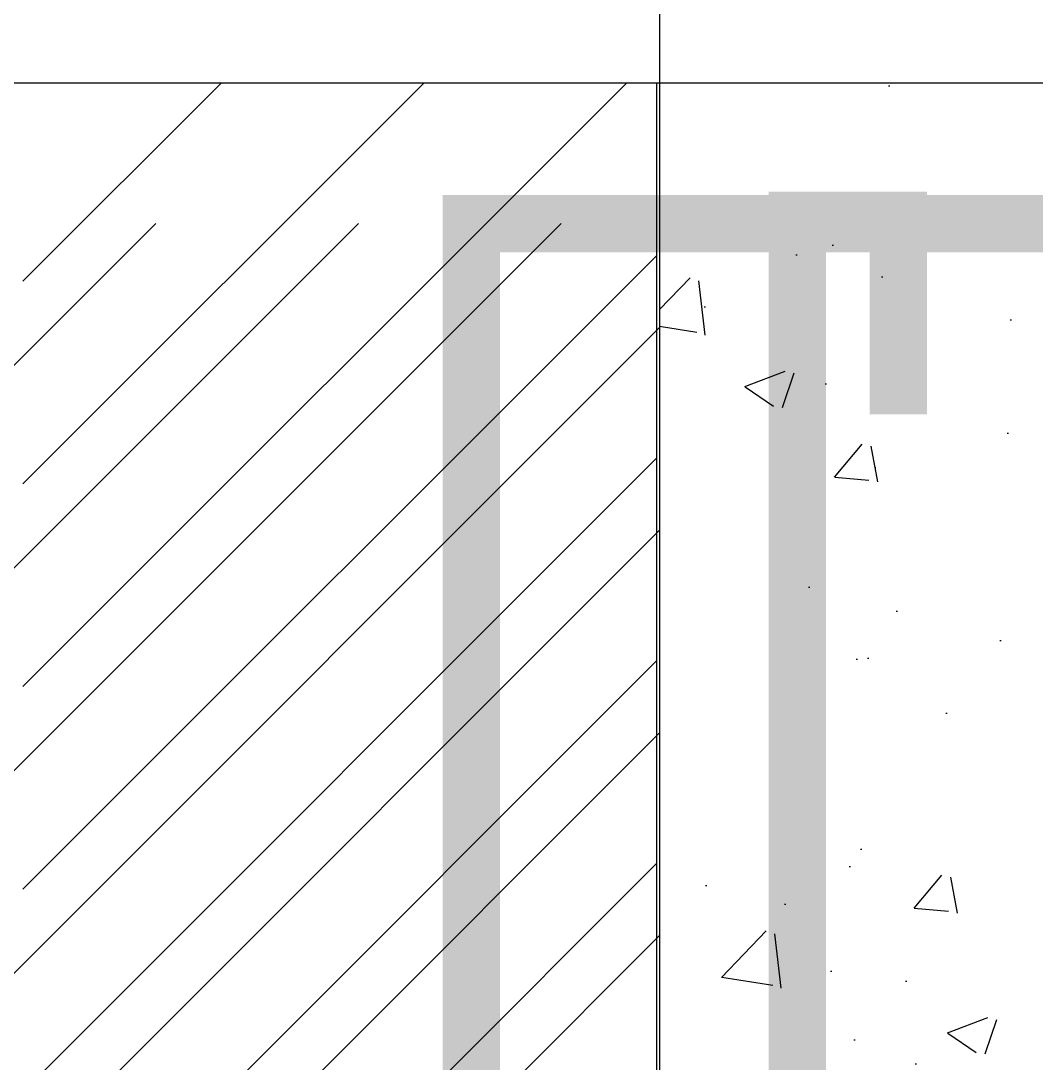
# Model space of a CAD drawing. Extents: x 2303022 to 2899168, y 17226141 to 18257813.
# Drawn here: x 2604211 to 2605708, y 18068276 to 18069813 of the extents above; entities that cross this region are included whole.
import ezdxf

# ---------------------------------------------------------------- set-up
doc = ezdxf.new("R2010")
doc.units = 0
doc.header["$LTSCALE"] = 1000
doc.header["$MEASUREMENT"] = 0
doc.linetypes.add('CENTER2', pattern=[28.575, 19.05, -3.175, 3.175, -3.175])

# ---------------------------------------------------------------- blocks, each defined once
blk = doc.blocks.new('Z333')
at = {"linetype": 'ByBlock'}
h = blk.add_hatch(dxfattribs=at)
h.set_pattern_fill('AR-CONC', color=256, scale=50, style=0)
h.set_pattern_definition([(50, (-589348, 857180.6), (358.6301, -31.37607), [37.5, -412.5]), (355, (-589348, 857180.6), (-69.37567, 376.09607), [30, -330]), (100.4514, (-589318.13, 857178), (289.2547, 344.71977), [31.8701, -350.57106]), (46.1842, (-589348, 857280.6), (533.62052, -82.7595), [56.25, -618.75]), (96.6356, (-589303.54, 857273.7), (467.33135, 487.05894), [47.80514, -525.8565]), (351.1842, (-589348, 857280.6), (467.331, 487.0593), [45, -495]), (21, (-589298, 857255.6), (298.45353, -201.30945), [37.5, -412.5]), (326, (-589298, 857255.6), (121.65767, 362.57502), [30, -330]), (71.4514, (-589273.14, 857238.83), (420.1113, 161.26525), [31.8701, -350.57106]), (37.5, (-589348.01, 857180.6), (6.079928, 166.446927), [0, -326, 0, -335, 0, -331.25]), (7.5, (-589348.01, 857180.6), (131.53477, 197.205856), [0, -191, 0, -318.5, 0, -126.25]), (327.5, (-589459.51, 857180.6), (266.91122, -11.277436), [0, -125, 0, -390, 0, -517.5]), (317.5, (-589509.51, 857180.6), (291.59308, 50.05249), [0, -162.5, 0, -259, 0, -367.5])])
h.paths.add_polyline_path([(-237800.67, 652555.49), (-236603.38, 652555.49), (-236603.38, 653758.51), (-237800.67, 653758.51)])
h = blk.add_hatch()
h.set_pattern_fill('ANSI31', color=256, scale=1000, style=0)
h.set_pattern_definition([(45, (-42632.29, 709125.17), (-88.38835, 88.38835), [])])
h.paths.add_polyline_path([(-238520.24, 652559.12), (-237800.67, 652561.55), (-237800.67, 653635.7), (-238520.24, 653635.7)])
at = {"color": 1, "linetype": 'CENTER2', "ltscale": 0.1}
blk.add_line((-237800.67, 654368.87), (-237800.67, 648493.17), dxfattribs=at)
at = {"color": 2}
for p, q in [((-241726.8, 653758.51), (-236603.38, 653758.51)), ((-237803.38, 653758.51), (-237803.38, 649600.81))]:
    blk.add_line(p, q, dxfattribs=at)
for p, q in [((-238356.09, 653231.74), (-237829.31, 653758.51)), ((-238356.09, 653408.51), (-238006.08, 653758.51)), ((-238356.09, 653585.29), (-238182.86, 653758.51)), ((-238356.09, 653054.96), (-237803.38, 653607.67)), ((-238356.09, 652878.18), (-237803.38, 653430.89)), ((-238356.09, 652701.41), (-237803.38, 653254.11)), ((-238322.2, 652558.51), (-237803.38, 653077.34))]:
    blk.add_line(p, q)
at = {"const_width": 50}
for points in [[(-237592.34, 653469.15), (-237592.34, 653638.46), (-237680.57, 653638.46), (-237680.57, 651922.7), (-237680.57, 651922.7), (-237680.57, 651376.66), (-237680.57, 651376.66), (-237680.57, 650001.76), (-237579.98, 650001.76), (-237579.98, 650171.07)], [(-239736.69, 653545.38), (-239905.99, 653545.38), (-239905.99, 653635.7), (-238510.88, 653635.7), (-238510.88, 652603.9), (-237964.83, 652609.08), (-237964.83, 653635.7), (-236826.95, 653635.7), (-236826.95, 653570.68), (-236996.25, 653570.68)]]:
    blk.add_lwpolyline(points, dxfattribs=at)

msp = doc.modelspace()

# ---------------------------------------------------------------- block references
at = {"xscale": 1.689999997615814, "yscale": 1.690000001341105, "zscale": 1.69}
msp.add_blockref('Z333', (3007036.2, 16964869.4), dxfattribs=at)

doc.saveas('drawing.dxf')
